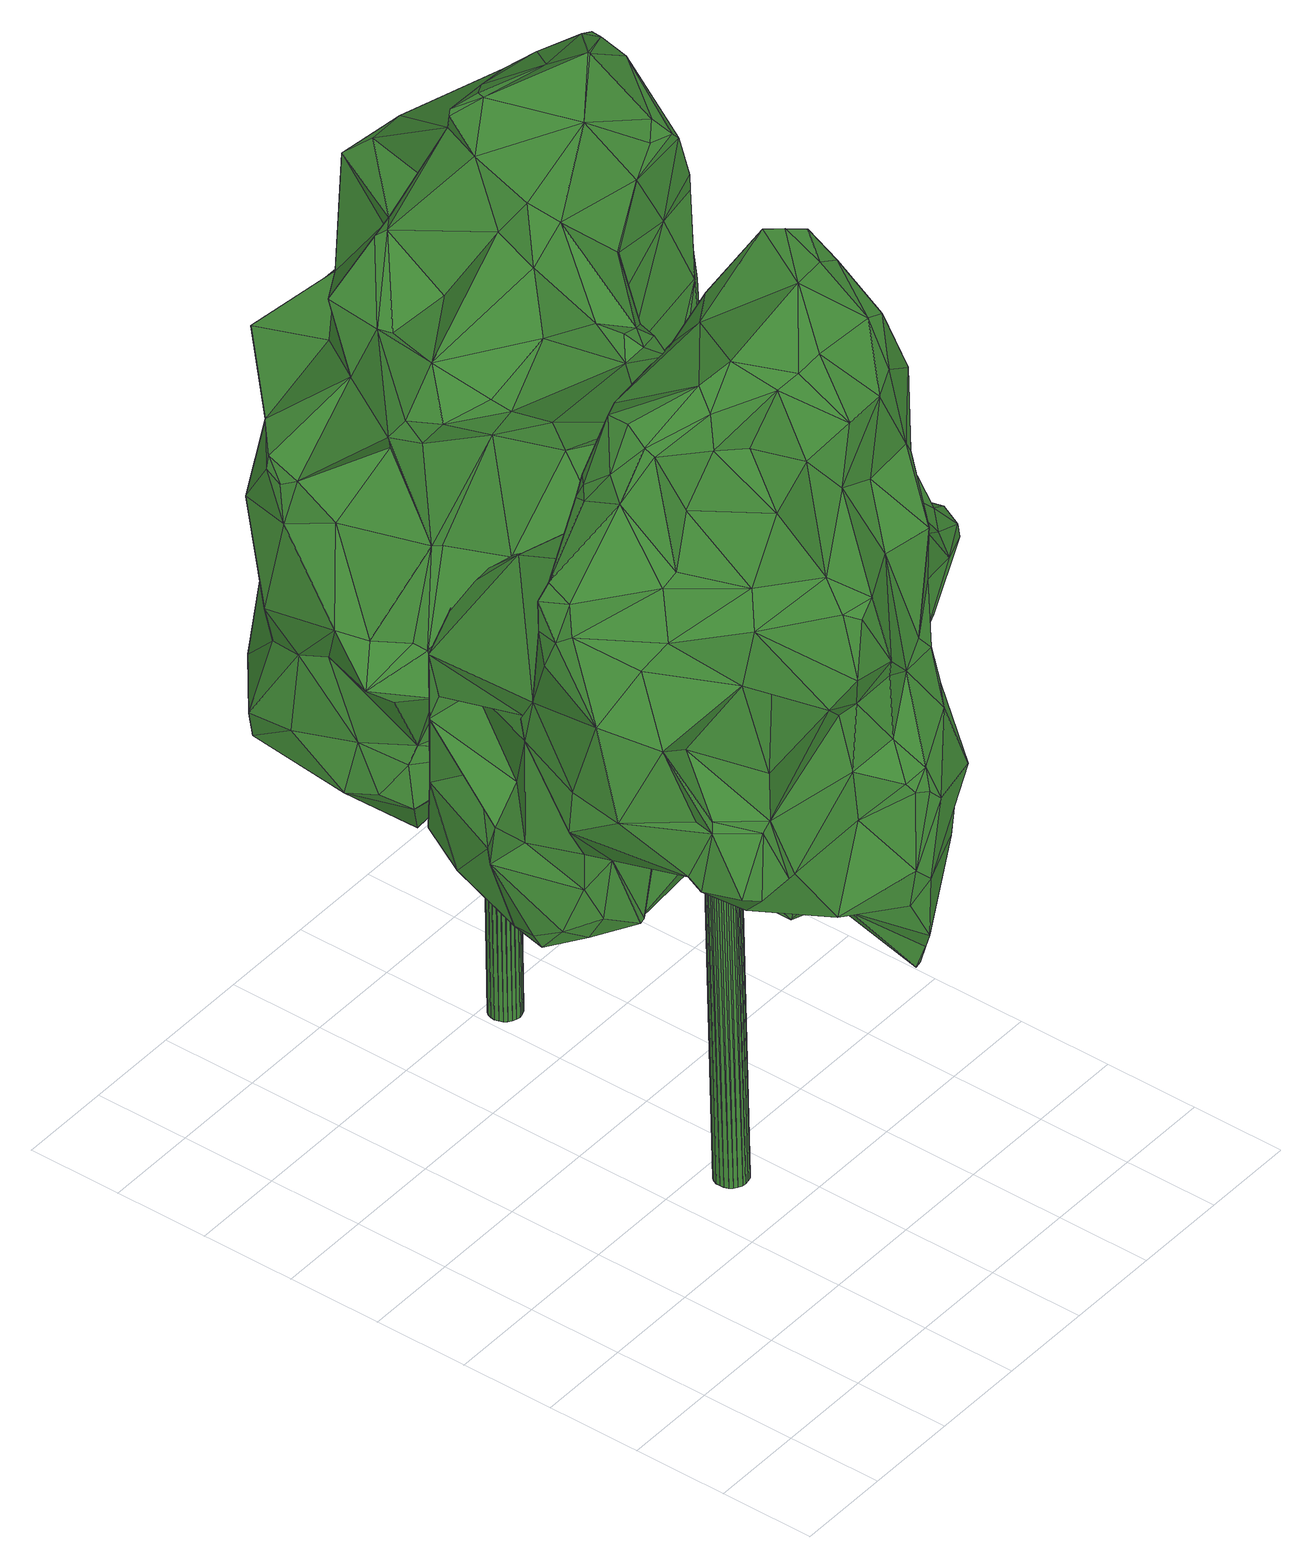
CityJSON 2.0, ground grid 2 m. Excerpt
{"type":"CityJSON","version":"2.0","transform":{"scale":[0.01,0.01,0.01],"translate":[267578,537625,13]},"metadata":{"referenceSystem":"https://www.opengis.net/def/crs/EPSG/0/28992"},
"CityObjects":{
"tree1":{"type":"SolitaryVegetationObject","attributes":{"gtid":90,"crown_width_m":9.5,"crown_median_z":25.21,"crown_r50_m":0.391,"crown_porosity":0.901,"trunk_H_m":12.17,"trunk_DBH_m":0.684,"trunk_radius_m":0.342,"trunk_base_height_m":13.04,"original_gtid":"90"},"geometry":[{"type":"Solid","lod":"3","boundaries":[[[[0,1,2]],[[3,4,5]],[[6,7,8]],[[9,10,11]],[[12,13,14]],[[15,16,17]],[[18,19,2]],[[20,21,22]],[[20,22,23]],[[21,24,25]],[[26,27,28]],[[29,30,31]],[[32,33,34]],[[35,36,37]],[[38,39,40]],[[41,42,43]],[[44,45,46]],[[7,35,47]],[[48,47,35]],[[35,37,48]],[[49,50,51]],[[52,53,54]],[[55,56,57]],[[24,58,59]],[[45,60,61]],[[59,62,63]],[[64,65,66]],[[67,36,68]],[[67,68,69]],[[70,71,72]],[[73,74,75]],[[76,77,78]],[[79,80,81]],[[82,83,84]],[[85,86,87]],[[88,89,90]],[[91,92,93]],[[92,91,94]],[[15,5,4]],[[95,96,97]],[[98,99,82]],[[100,101,63]],[[100,102,101]],[[103,104,105]],[[49,73,106]],[[32,107,33]],[[108,109,110]],[[63,111,59]],[[101,111,63]],[[25,112,113]],[[79,81,114]],[[115,116,117]],[[118,119,108]],[[120,121,98]],[[122,121,120]],[[46,45,123]],[[124,125,97]],[[1,126,127]],[[128,21,0]],[[88,46,123]],[[129,120,130]],[[131,132,133]],[[134,135,91]],[[136,127,137]],[[11,138,139]],[[21,140,24]],[[141,113,142]],[[78,77,108]],[[58,87,59]],[[14,143,29]],[[14,29,144]],[[77,76,145]],[[146,147,26]],[[148,149,150]],[[151,152,153]],[[153,152,154]],[[62,155,63]],[[156,157,71]],[[158,159,148]],[[131,160,23]],[[161,19,18]],[[162,163,164]],[[59,13,62]],[[165,166,138]],[[167,160,85]],[[87,167,85]],[[89,168,169]],[[170,171,172]],[[47,173,7]],[[174,114,81]],[[159,158,175]],[[111,101,176]],[[177,8,178]],[[2,1,18]],[[127,18,1]],[[179,180,181]],[[129,182,120]],[[74,183,184]],[[185,184,183]],[[186,187,60]],[[15,17,5]],[[188,69,189]],[[70,84,83]],[[190,64,66]],[[191,192,141]],[[126,141,192]],[[155,33,63]],[[193,75,74]],[[143,53,52]],[[14,53,143]],[[194,162,164]],[[195,196,197]],[[190,66,192]],[[73,75,106]],[[129,198,199]],[[72,98,82]],[[74,157,183]],[[193,74,184]],[[134,49,51]],[[200,94,201]],[[202,180,203]],[[193,202,203]],[[203,180,51]],[[51,180,134]],[[198,74,73]],[[0,204,1]],[[113,204,0]],[[92,94,32]],[[205,206,128]],[[69,37,67]],[[196,69,188]],[[106,50,49]],[[72,84,70]],[[207,68,116]],[[75,50,106]],[[135,134,180]],[[203,51,50]],[[193,203,50]],[[193,50,75]],[[184,185,174]],[[184,174,193]],[[193,174,202]],[[179,201,94]],[[208,47,209]],[[208,209,42]],[[210,99,121]],[[149,163,150]],[[47,208,162]],[[82,84,72]],[[142,211,212]],[[108,213,78]],[[110,213,108]],[[214,122,120]],[[214,120,182]],[[215,216,217]],[[216,215,218]],[[187,103,105]],[[26,147,219]],[[36,116,68]],[[220,221,211]],[[192,191,190]],[[222,223,44]],[[182,199,224]],[[89,43,168]],[[112,176,101]],[[112,101,225]],[[11,226,9]],[[139,226,11]],[[188,189,227]],[[228,133,132]],[[200,201,229]],[[108,77,118]],[[228,132,131]],[[228,131,23]],[[213,110,76]],[[77,145,118]],[[230,90,169]],[[97,227,95]],[[97,96,124]],[[95,227,189]],[[72,130,98]],[[153,105,104]],[[222,44,231]],[[90,230,231]],[[230,222,231]],[[145,232,118]],[[232,222,169]],[[232,145,222]],[[46,90,231]],[[46,231,44]],[[230,169,222]],[[145,110,222]],[[76,110,145]],[[88,90,46]],[[233,13,12]],[[188,227,97]],[[125,188,97]],[[12,14,234]],[[183,156,185]],[[157,130,72]],[[178,3,17]],[[5,17,3]],[[235,236,237]],[[236,238,237]],[[6,236,235]],[[22,128,206]],[[22,206,239]],[[240,138,166]],[[1,204,126]],[[122,172,241]],[[141,126,204]],[[196,242,69]],[[82,99,243]],[[244,210,245]],[[246,178,8]],[[195,69,242]],[[175,247,248]],[[249,175,248]],[[56,4,3]],[[250,58,140]],[[24,140,58]],[[131,133,54]],[[195,251,168]],[[252,147,146]],[[189,218,215]],[[119,96,253]],[[119,253,108]],[[217,216,254]],[[78,213,76]],[[210,121,241]],[[94,107,32]],[[215,217,95]],[[95,189,215]],[[177,255,238]],[[228,22,239]],[[104,256,153]],[[124,96,119]],[[124,119,118]],[[152,208,42]],[[148,151,153]],[[150,151,148]],[[175,149,159]],[[253,96,252]],[[146,31,257]],[[258,96,217]],[[96,95,217]],[[195,242,196]],[[37,69,48]],[[102,100,200]],[[235,70,83]],[[70,235,237]],[[141,212,191]],[[195,209,69]],[[183,157,156]],[[101,102,225]],[[236,177,238]],[[25,111,176]],[[219,147,259]],[[246,249,178]],[[21,25,0]],[[192,66,65]],[[126,192,65]],[[234,14,144]],[[143,52,240]],[[29,234,144]],[[45,44,223]],[[216,260,261]],[[146,257,252]],[[172,262,263]],[[126,65,137]],[[4,79,15]],[[239,39,228]],[[113,0,25]],[[47,162,173]],[[264,57,190]],[[235,265,6]],[[7,6,265]],[[178,16,177]],[[188,266,196]],[[197,196,266]],[[36,35,265]],[[41,43,89]],[[187,61,60]],[[222,110,223]],[[94,91,135]],[[258,147,252]],[[111,25,24]],[[202,181,180]],[[185,114,174]],[[185,267,114]],[[136,104,103]],[[136,103,161]],[[80,179,181]],[[62,34,155]],[[11,165,138]],[[241,121,122]],[[12,170,233]],[[12,261,170]],[[12,234,261]],[[198,129,130]],[[268,269,172]],[[202,174,181]],[[55,57,264]],[[52,54,38]],[[182,224,214]],[[54,86,131]],[[270,64,271]],[[98,130,120]],[[0,205,128]],[[272,205,0]],[[91,273,134]],[[274,275,276]],[[91,93,273]],[[45,277,123]],[[133,39,38]],[[244,189,207]],[[244,207,99]],[[189,244,218]],[[133,228,39]],[[17,16,178]],[[79,114,15]],[[113,141,204]],[[142,113,112]],[[148,159,149]],[[247,271,57]],[[142,220,211]],[[52,40,240]],[[155,34,33]],[[10,60,11]],[[142,225,220]],[[225,142,112]],[[69,68,189]],[[189,68,207]],[[92,278,263]],[[262,92,263]],[[23,22,228]],[[21,128,22]],[[134,224,49]],[[133,38,54]],[[122,214,268]],[[122,268,172]],[[100,33,107]],[[198,130,74]],[[157,74,130]],[[170,260,171]],[[241,171,260]],[[279,280,255]],[[280,238,255]],[[87,13,59]],[[167,250,20]],[[81,80,181]],[[19,272,2]],[[177,236,6]],[[2,272,0]],[[81,181,174]],[[9,272,10]],[[161,272,19]],[[135,179,94]],[[25,176,112]],[[142,212,141]],[[158,247,175]],[[256,158,153]],[[148,153,158]],[[99,115,243]],[[241,245,210]],[[69,209,47]],[[3,178,249]],[[177,6,8]],[[249,246,281]],[[180,179,135]],[[14,86,53]],[[54,53,86]],[[14,87,86]],[[151,163,152]],[[118,282,124]],[[103,187,186]],[[274,105,283]],[[56,55,4]],[[212,211,191]],[[49,224,199]],[[108,253,109]],[[264,190,191]],[[284,217,26]],[[72,71,157]],[[263,278,170]],[[263,170,172]],[[13,233,34]],[[233,278,285]],[[233,170,278]],[[200,107,94]],[[100,107,200]],[[13,34,62]],[[26,217,254]],[[205,286,206]],[[226,286,205]],[[147,258,259]],[[172,171,241]],[[109,287,110]],[[165,287,109]],[[246,173,162]],[[8,173,246]],[[7,173,8]],[[249,56,3]],[[249,248,56]],[[235,117,116]],[[73,199,198]],[[139,239,206]],[[238,280,237]],[[11,60,45]],[[219,258,284]],[[288,289,283]],[[284,258,217]],[[111,24,59]],[[262,273,92]],[[92,273,93]],[[48,69,47]],[[13,87,14]],[[257,30,109]],[[257,109,253]],[[36,67,37]],[[197,251,195]],[[124,251,197]],[[152,41,154]],[[223,287,165]],[[151,150,163]],[[246,162,194]],[[237,71,70]],[[274,276,61]],[[160,131,86]],[[85,160,86]],[[32,278,92]],[[195,43,42]],[[168,43,195]],[[18,127,136]],[[18,136,161]],[[256,104,136]],[[290,161,103]],[[240,166,30]],[[10,186,60]],[[90,89,169]],[[29,31,234]],[[45,165,11]],[[223,165,45]],[[283,105,154]],[[139,286,226]],[[30,166,109]],[[146,28,27]],[[26,28,146]],[[256,65,270]],[[256,270,158]],[[207,115,99]],[[248,247,56]],[[38,40,52]],[[161,290,272]],[[10,272,290]],[[254,31,27]],[[261,234,31]],[[126,137,127]],[[154,105,153]],[[187,105,274]],[[261,31,216]],[[254,216,31]],[[257,31,30]],[[29,143,30]],[[143,240,30]],[[58,291,87]],[[254,27,26]],[[146,27,31]],[[99,98,121]],[[218,244,245]],[[167,87,291]],[[110,287,223]],[[167,291,58]],[[284,26,219]],[[288,154,41]],[[123,41,88]],[[167,20,160]],[[140,20,250]],[[140,21,20]],[[7,265,35]],[[20,23,160]],[[250,167,58]],[[268,134,273]],[[89,88,41]],[[42,41,152]],[[61,187,274]],[[273,269,268]],[[290,186,10]],[[103,186,290]],[[40,239,139]],[[41,123,277]],[[41,277,288]],[[277,61,288]],[[277,45,61]],[[273,262,269]],[[200,229,102]],[[292,229,201]],[[225,229,292]],[[139,138,40]],[[240,40,138]],[[124,293,251]],[[195,42,209]],[[289,276,275]],[[247,158,270]],[[258,252,96]],[[253,252,257]],[[118,232,282]],[[249,281,294]],[[292,201,179]],[[49,199,73]],[[235,116,265]],[[168,293,169]],[[232,169,293]],[[246,294,281]],[[156,267,185]],[[71,237,280]],[[114,16,15]],[[267,16,114]],[[267,156,279]],[[125,266,188]],[[125,124,266]],[[197,266,124]],[[63,33,100]],[[221,292,80]],[[225,292,220]],[[220,292,221]],[[216,218,260]],[[99,210,244]],[[170,261,260]],[[206,286,139]],[[82,295,83]],[[83,295,117]],[[80,79,221]],[[80,292,179]],[[272,226,205]],[[272,9,226]],[[172,269,262]],[[156,280,279]],[[71,280,156]],[[283,154,288]],[[36,265,116]],[[293,124,282]],[[249,294,175]],[[293,282,232]],[[260,218,245]],[[260,245,241]],[[83,117,235]],[[243,295,82]],[[264,4,55]],[[65,256,137]],[[136,137,256]],[[64,270,65]],[[116,115,207]],[[40,39,239]],[[102,229,225]],[[296,162,208]],[[152,163,208]],[[296,208,163]],[[296,163,162]],[[279,255,267]],[[16,255,177]],[[267,255,16]],[[221,264,211]],[[211,264,191]],[[190,57,271]],[[190,271,64]],[[79,264,221]],[[4,264,79]],[[165,109,166]],[[168,251,293]],[[32,285,278]],[[61,289,288]],[[289,61,276]],[[283,289,275]],[[283,275,274]],[[129,199,182]],[[32,34,285]],[[233,285,34]],[[219,259,258]],[[56,247,57]],[[194,175,294]],[[194,294,246]],[[214,224,268]],[[134,268,224]],[[194,164,175]],[[270,271,247]],[[115,295,243]],[[115,117,295]],[[149,164,163]],[[175,164,149]],[[297,298,299]],[[297,299,300]],[[300,299,301]],[[300,301,302]],[[299,298,303]],[[299,303,301]],[[301,303,304]],[[301,304,302]],[[303,298,305]],[[303,305,304]],[[304,305,306]],[[304,306,302]],[[305,298,307]],[[305,307,306]],[[306,307,308]],[[306,308,302]],[[307,298,309]],[[307,309,308]],[[308,309,310]],[[308,310,302]],[[309,298,311]],[[309,311,310]],[[310,311,312]],[[310,312,302]],[[311,298,313]],[[311,313,312]],[[312,313,314]],[[312,314,302]],[[313,298,315]],[[313,315,314]],[[314,315,316]],[[314,316,302]],[[315,298,317]],[[315,317,316]],[[316,317,318]],[[316,318,302]],[[317,298,319]],[[317,319,318]],[[318,319,320]],[[318,320,302]],[[319,298,321]],[[319,321,320]],[[320,321,322]],[[320,322,302]],[[321,298,323]],[[321,323,322]],[[322,323,324]],[[322,324,302]],[[323,298,325]],[[323,325,324]],[[324,325,326]],[[324,326,302]],[[325,298,327]],[[325,327,326]],[[326,327,328]],[[326,328,302]],[[327,298,329]],[[327,329,328]],[[328,329,330]],[[328,330,302]],[[329,298,331]],[[329,331,330]],[[330,331,332]],[[330,332,302]],[[331,298,333]],[[331,333,332]],[[332,333,334]],[[332,334,302]],[[333,298,335]],[[333,335,334]],[[334,335,336]],[[334,336,302]],[[335,298,337]],[[335,337,336]],[[336,337,338]],[[336,338,302]],[[337,298,339]],[[337,339,338]],[[338,339,340]],[[338,340,302]],[[339,298,341]],[[339,341,340]],[[340,341,342]],[[340,342,302]],[[341,298,343]],[[341,343,342]],[[342,343,344]],[[342,344,302]],[[343,298,345]],[[343,345,344]],[[344,345,346]],[[344,346,302]],[[345,298,297]],[[345,297,346]],[[346,297,300]],[[346,300,302]]]]}]},
"tree2":{"type":"SolitaryVegetationObject","attributes":{"gtid":62,"crown_width_m":8.98,"crown_median_z":26.24,"crown_r50_m":0.395,"crown_porosity":0.894,"trunk_H_m":12.96,"trunk_DBH_m":0.672,"trunk_radius_m":0.336,"trunk_base_height_m":13.28,"original_gtid":"62"},"geometry":[{"type":"Solid","lod":"3","boundaries":[[[[347,348,349]],[[350,351,352]],[[353,350,352]],[[354,355,356]],[[347,357,358]],[[359,360,361]],[[362,363,364]],[[365,366,367]],[[365,368,366]],[[361,369,359]],[[370,371,372]],[[373,374,375]],[[376,377,378]],[[379,377,376]],[[380,381,382]],[[383,384,385]],[[386,387,388]],[[389,390,391]],[[348,392,393]],[[355,394,356]],[[395,396,397]],[[398,399,400]],[[401,384,402]],[[403,404,405]],[[406,372,407]],[[408,394,409]],[[410,411,412]],[[413,412,414]],[[415,416,396]],[[402,417,401]],[[418,419,420]],[[414,394,413]],[[421,422,423]],[[424,381,380]],[[395,425,426]],[[427,428,429]],[[430,431,432]],[[406,433,372]],[[434,435,436]],[[437,360,438]],[[416,439,440]],[[379,425,441]],[[442,443,444]],[[352,445,353]],[[427,445,352]],[[446,436,435]],[[447,448,449]],[[450,451,452]],[[453,454,455]],[[439,421,440]],[[456,366,457]],[[458,459,460]],[[442,444,461]],[[462,463,464]],[[373,462,464]],[[465,466,364]],[[465,364,363]],[[465,467,468]],[[392,469,401]],[[459,367,470]],[[471,472,473]],[[474,475,428]],[[474,428,427]],[[476,450,386]],[[477,463,462]],[[478,477,462]],[[421,439,479]],[[480,472,481]],[[429,482,445]],[[429,445,427]],[[409,394,483]],[[349,391,390]],[[444,484,485]],[[444,485,468]],[[357,389,486]],[[487,488,464]],[[487,464,463]],[[443,489,490]],[[443,491,489]],[[359,369,492]],[[369,493,492]],[[494,495,496]],[[497,494,496]],[[418,420,447]],[[394,355,413]],[[493,498,447]],[[465,350,353]],[[394,408,356]],[[499,500,401]],[[398,400,442]],[[440,397,396]],[[479,416,415]],[[396,416,440]],[[501,360,437]],[[423,502,503]],[[504,505,506]],[[507,508,509]],[[510,511,512]],[[456,457,407]],[[513,447,449]],[[513,449,514]],[[349,390,347]],[[515,497,496]],[[495,515,496]],[[469,348,347]],[[388,516,517]],[[512,518,510]],[[414,483,394]],[[478,462,519]],[[381,513,514]],[[381,514,382]],[[520,368,475]],[[492,453,359]],[[455,359,453]],[[447,420,448]],[[367,459,458]],[[365,367,458]],[[398,486,399]],[[438,515,437]],[[495,437,515]],[[521,522,383]],[[521,383,523]],[[385,523,383]],[[398,442,523]],[[523,442,524]],[[348,525,349]],[[383,522,384]],[[384,522,402]],[[385,384,526]],[[405,491,527]],[[349,525,527]],[[528,375,529]],[[530,498,369]],[[401,469,384]],[[462,531,519]],[[384,469,526]],[[401,417,499]],[[499,532,533]],[[417,532,499]],[[526,358,385]],[[465,468,485]],[[465,485,350]],[[534,535,536]],[[534,536,537]],[[364,538,510]],[[466,538,364]],[[533,532,519]],[[533,519,387]],[[357,390,389]],[[526,469,347]],[[357,347,390]],[[492,493,539]],[[513,492,539]],[[512,540,518]],[[484,508,485]],[[513,539,447]],[[447,539,493]],[[541,542,431]],[[543,544,415]],[[446,545,436]],[[357,398,358]],[[523,385,358]],[[533,452,451]],[[546,547,536]],[[486,389,399]],[[469,392,348]],[[357,486,398]],[[504,515,438]],[[523,537,521]],[[548,549,431]],[[436,545,434]],[[400,399,443]],[[506,497,515]],[[446,404,403]],[[429,428,482]],[[543,395,426]],[[398,523,358]],[[526,347,358]],[[408,430,550]],[[517,528,476]],[[424,551,433]],[[506,515,504]],[[471,552,553]],[[445,554,538]],[[527,391,349]],[[527,491,391]],[[401,500,392]],[[546,536,535]],[[532,417,547]],[[532,547,519]],[[417,402,547]],[[393,392,500]],[[451,393,500]],[[435,434,555]],[[435,555,556]],[[451,500,499]],[[451,499,533]],[[476,557,555]],[[556,555,557]],[[415,396,543]],[[395,543,396]],[[375,548,529]],[[529,376,528]],[[413,558,412]],[[372,559,456]],[[494,560,495]],[[437,495,560]],[[473,561,404]],[[473,404,446]],[[450,452,386]],[[378,557,376]],[[562,563,564]],[[378,419,552]],[[405,509,565]],[[510,566,511]],[[435,471,446]],[[367,410,470]],[[378,552,556]],[[502,422,424]],[[404,509,405]],[[405,567,489]],[[472,568,473]],[[387,386,452]],[[519,516,387]],[[351,427,352]],[[416,479,439]],[[409,430,408]],[[464,569,373]],[[373,531,462]],[[405,527,403]],[[442,400,443]],[[570,534,537]],[[404,561,509]],[[568,509,561]],[[484,565,508]],[[555,450,476]],[[425,379,426]],[[410,367,571]],[[461,444,467]],[[461,467,465]],[[409,431,430]],[[370,422,572]],[[573,564,563]],[[369,361,574]],[[366,520,457]],[[477,546,535]],[[558,460,459]],[[520,504,575]],[[438,575,504]],[[520,475,504]],[[363,362,570]],[[363,570,524]],[[576,577,454]],[[397,421,423]],[[422,578,572]],[[368,365,475]],[[366,571,367]],[[506,505,427]],[[511,477,535]],[[415,542,479]],[[514,449,579]],[[528,557,476]],[[435,552,471]],[[355,354,460]],[[378,556,557]],[[556,552,435]],[[421,578,422]],[[466,353,538]],[[537,402,522]],[[522,521,537]],[[537,547,402]],[[473,568,561]],[[372,371,559]],[[530,580,498]],[[351,485,507]],[[511,581,512]],[[446,582,545]],[[403,582,446]],[[575,457,520]],[[583,433,577]],[[365,428,475]],[[428,584,482]],[[454,577,406]],[[475,505,504]],[[406,577,433]],[[447,498,418]],[[418,498,580]],[[369,498,493]],[[470,410,412]],[[353,466,465]],[[362,364,510]],[[517,476,388]],[[566,554,585]],[[430,374,488]],[[524,570,523]],[[537,523,570]],[[458,586,584]],[[458,584,365]],[[541,431,409]],[[554,445,585]],[[482,585,445]],[[474,505,475]],[[427,505,474]],[[445,538,353]],[[355,460,558]],[[479,542,421]],[[413,355,558]],[[558,459,412]],[[412,459,470]],[[497,507,494]],[[351,507,497]],[[559,410,571]],[[559,571,366]],[[587,471,588]],[[478,519,547]],[[529,544,543]],[[376,557,528]],[[471,473,446]],[[555,434,589]],[[424,583,381]],[[433,583,424]],[[530,574,590]],[[472,587,591]],[[592,593,361]],[[592,361,587]],[[361,591,587]],[[369,574,530]],[[543,379,529]],[[426,379,543]],[[391,443,389]],[[594,529,548]],[[391,491,443]],[[399,389,443]],[[567,405,565]],[[567,565,484]],[[418,580,419]],[[494,507,560]],[[508,507,485]],[[527,525,595]],[[517,375,528]],[[423,422,502]],[[573,483,411]],[[424,422,370]],[[387,452,533]],[[595,451,589]],[[362,540,570]],[[492,576,453]],[[454,453,576]],[[372,456,407]],[[592,587,588]],[[518,362,510]],[[587,472,471]],[[592,588,593]],[[366,368,520]],[[360,591,361]],[[501,591,360]],[[491,405,489]],[[433,551,370]],[[433,370,372]],[[362,518,540]],[[566,477,511]],[[510,554,566]],[[566,463,477]],[[421,397,440]],[[421,542,541]],[[573,559,371]],[[573,411,559]],[[548,431,542]],[[548,542,415]],[[423,579,596]],[[508,565,509]],[[567,490,489]],[[567,443,490]],[[503,579,423]],[[503,514,579]],[[535,581,511]],[[478,546,477]],[[547,546,478]],[[581,535,540]],[[512,581,540]],[[529,379,376]],[[419,441,420]],[[594,544,529]],[[380,503,424]],[[502,424,503]],[[514,503,382]],[[596,579,449]],[[380,382,503]],[[455,597,359]],[[360,359,597]],[[576,492,598]],[[449,448,596]],[[395,596,425]],[[448,425,596]],[[562,541,409]],[[476,386,388]],[[575,438,597]],[[575,597,455]],[[360,597,438]],[[537,536,547]],[[415,544,548]],[[594,548,544]],[[442,461,524]],[[510,538,554]],[[599,586,482]],[[373,569,374]],[[552,419,580]],[[408,354,356]],[[456,559,366]],[[519,531,516]],[[373,516,531]],[[480,568,472]],[[501,437,480]],[[437,560,480]],[[568,480,560]],[[596,395,397]],[[397,423,596]],[[388,387,516]],[[448,441,425]],[[420,441,448]],[[566,585,463]],[[487,463,585]],[[381,598,513]],[[492,513,598]],[[444,567,484]],[[443,567,444]],[[431,549,432]],[[568,600,509]],[[560,600,568]],[[560,507,600]],[[507,509,600]],[[497,506,601]],[[497,601,351]],[[351,601,427]],[[506,427,601]],[[411,483,412]],[[424,370,551]],[[593,590,574]],[[535,534,540]],[[363,524,461]],[[363,461,465]],[[406,602,454]],[[455,454,602]],[[575,455,602]],[[412,483,414]],[[430,432,549]],[[374,430,549]],[[375,374,549]],[[375,549,548]],[[487,585,482]],[[458,460,586]],[[354,586,460]],[[482,603,487]],[[550,603,604]],[[586,604,482]],[[603,482,604]],[[354,604,586]],[[550,604,354]],[[576,598,577]],[[583,577,598]],[[381,583,598]],[[602,457,575]],[[411,410,559]],[[370,572,564]],[[371,370,564]],[[371,564,573]],[[403,527,582]],[[407,457,406]],[[602,406,457]],[[487,603,550]],[[408,550,354]],[[580,553,552]],[[419,379,441]],[[361,593,574]],[[595,605,451]],[[595,525,605]],[[580,530,553]],[[450,555,589]],[[564,572,562]],[[562,483,563]],[[409,483,562]],[[541,562,572]],[[563,483,573]],[[595,582,527]],[[595,545,582]],[[517,516,373]],[[517,373,375]],[[541,578,421]],[[572,578,541]],[[488,569,464]],[[374,569,488]],[[471,553,590]],[[434,545,589]],[[595,589,545]],[[444,468,467]],[[540,534,570]],[[351,350,485]],[[450,589,451]],[[488,487,550]],[[488,550,430]],[[591,481,472]],[[501,480,481]],[[501,481,591]],[[419,378,377]],[[419,377,379]],[[428,365,584]],[[599,482,584]],[[599,584,586]],[[588,590,593]],[[471,590,588]],[[553,530,590]],[[393,605,348]],[[348,605,525]],[[393,451,605]],[[606,607,608]],[[606,608,609]],[[609,608,610]],[[609,610,611]],[[608,607,612]],[[608,612,610]],[[610,612,613]],[[610,613,611]],[[612,607,614]],[[612,614,613]],[[613,614,615]],[[613,615,611]],[[614,607,616]],[[614,616,615]],[[615,616,617]],[[615,617,611]],[[616,607,618]],[[616,618,617]],[[617,618,619]],[[617,619,611]],[[618,607,620]],[[618,620,619]],[[619,620,621]],[[619,621,611]],[[620,607,622]],[[620,622,621]],[[621,622,623]],[[621,623,611]],[[622,607,624]],[[622,624,623]],[[623,624,625]],[[623,625,611]],[[624,607,626]],[[624,626,625]],[[625,626,627]],[[625,627,611]],[[626,607,628]],[[626,628,627]],[[627,628,629]],[[627,629,611]],[[628,607,630]],[[628,630,629]],[[629,630,631]],[[629,631,611]],[[630,607,632]],[[630,632,631]],[[631,632,633]],[[631,633,611]],[[632,607,634]],[[632,634,633]],[[633,634,635]],[[633,635,611]],[[634,607,636]],[[634,636,635]],[[635,636,637]],[[635,637,611]],[[636,607,638]],[[636,638,637]],[[637,638,639]],[[637,639,611]],[[638,607,640]],[[638,640,639]],[[639,640,641]],[[639,641,611]],[[640,607,642]],[[640,642,641]],[[641,642,643]],[[641,643,611]],[[642,607,644]],[[642,644,643]],[[643,644,645]],[[643,645,611]],[[644,607,646]],[[644,646,645]],[[645,646,647]],[[645,647,611]],[[646,607,648]],[[646,648,647]],[[647,648,649]],[[647,649,611]],[[648,607,650]],[[648,650,649]],[[649,650,651]],[[649,651,611]],[[650,607,652]],[[650,652,651]],[[651,652,653]],[[651,653,611]],[[652,607,654]],[[652,654,653]],[[653,654,655]],[[653,655,611]],[[654,607,606]],[[654,606,655]],[[655,606,609]],[[655,609,611]]]]}]}
},
"vertices":[
[817,358,863],[683,160,905],[669,195,803],[381,141,1478],[489,148,1450],[411,154,1596],[255,494,1600],[63,554,1578],[185,427,1550],[528,397,691],[503,390,705],[480,603,731],[745,889,1199],[902,825,1162],[723,903,1050],[447,159,1624],[425,248,1640],[392,184,1605],[522,94,780],[530,113,728],[815,590,845],[902,471,881],[853,614,767],[971,762,866],[948,525,1042],[900,418,1041],[385,662,1317],[582,695,1254],[492,545,1207],[673,886,1062],[535,781,1014],[545,765,1138],[923,625,1455],[989,578,1299],[901,760,1310],[52,583,1559],[105,666,1580],[75,641,1543],[745,876,790],[822,814,768],[745,715,867],[154,532,1002],[37,541,1141],[128,577,1011],[161,661,735],[250,547,788],[139,574,808],[46,485,1411],[50,607,1493],[845,626,1978],[835,542,1975],[840,559,1913],[718,876,825],[722,867,921],[813,855,856],[501,161,1402],[439,189,1362],[509,159,1248],[969,588,1053],[1008,618,1088],[481,572,806],[374,595,916],[1006,635,1204],[1015,577,1259],[495,96,1161],[470,75,1003],[528,89,1147],[214,624,1393],[306,761,1500],[124,693,1314],[342,603,1820],[451,536,1863],[458,569,1909],[798,633,2027],[705,530,2011],[782,541,2005],[239,986,750],[233,1019,781],[269,1022,786],[621,264,1560],[729,246,1560],[684,348,1653],[358,700,1839],[303,653,1758],[350,649,1848],[797,772,943],[786,800,937],[855,790,1112],[142,542,866],[129,578,925],[110,612,821],[911,492,1684],[903,664,1530],[853,564,1680],[886,453,1588],[324,990,1333],[354,977,1143],[282,1000,1253],[413,729,1817],[383,745,1737],[996,420,1348],[1005,390,1284],[995,387,1323],[438,261,868],[380,207,892],[438,357,944],[831,606,2018],[916,558,1387],[291,1050,835],[391,873,882],[297,908,807],[983,422,1152],[792,384,1204],[728,308,1053],[590,339,1698],[303,732,1664],[136,665,1605],[291,703,1678],[217,1003,906],[292,976,957],[639,770,1792],[448,737,1752],[653,807,1714],[217,515,820],[157,957,1120],[187,982,1234],[502,65,969],[508,74,826],[843,464,718],[683,727,1903],[620,692,1891],[939,817,828],[948,813,766],[849,838,763],[888,574,1778],[923,463,1693],[403,175,898],[471,90,912],[521,727,815],[613,616,762],[928,551,1010],[716,146,1061],[708,264,1228],[694,863,953],[694,904,1078],[165,899,785],[420,681,1087],[313,643,1213],[167,197,1067],[199,218,1197],[128,212,1087],[127,305,1061],[128,336,1080],[227,279,965],[248,361,1078],[1009,605,1263],[542,451,1904],[516,540,1944],[261,194,1072],[232,184,1085],[968,765,869],[518,113,724],[103,376,1372],[150,298,1187],[163,308,1202],[336,635,846],[479,737,928],[782,723,969],[108,698,989],[70,749,937],[743,864,1368],[634,812,1396],[775,868,1595],[131,447,1508],[708,344,1835],[228,224,1204],[942,401,1136],[341,355,1615],[290,310,1568],[825,364,1620],[889,419,1747],[803,357,1655],[705,736,1880],[579,432,1929],[637,429,1939],[610,338,1840],[501,372,784],[456,385,914],[177,974,1251],[324,882,1437],[538,106,1188],[645,147,1238],[554,83,1117],[771,420,1941],[207,403,1296],[116,705,1222],[144,730,1252],[216,896,1178],[771,664,2028],[772,666,2025],[935,396,1396],[827,404,1509],[771,371,1844],[817,424,1920],[717,173,997],[720,433,800],[822,550,741],[328,773,1543],[47,435,1209],[58,549,1218],[445,699,1604],[690,211,1321],[677,179,1259],[266,989,774],[729,732,1845],[366,923,1391],[535,852,1315],[364,860,1330],[412,877,1399],[171,701,1250],[787,295,1375],[664,220,1355],[138,746,749],[196,689,744],[769,651,1886],[874,313,1361],[603,452,754],[292,993,1317],[950,809,764],[889,350,1393],[105,675,783],[109,659,761],[124,797,916],[914,839,1304],[687,909,1137],[285,615,1718],[290,490,1619],[349,585,1803],[388,543,1673],[828,639,726],[605,716,940],[602,822,1586],[129,724,1256],[322,732,1706],[358,780,1527],[565,752,1536],[275,326,1441],[423,185,1212],[424,218,1329],[343,178,1414],[924,552,1011],[219,804,1009],[308,831,1070],[353,931,928],[527,788,1289],[490,413,1665],[351,164,925],[481,779,1056],[281,899,1277],[193,695,1208],[579,841,1380],[576,850,1305],[851,689,1565],[862,778,1397],[577,181,1353],[119,603,1596],[167,942,1174],[535,379,1777],[739,690,1750],[762,661,1692],[427,176,1100],[485,111,1180],[628,280,765],[849,595,1696],[458,387,917],[577,468,1017],[483,634,943],[235,521,818],[882,792,1386],[501,484,1776],[441,521,1791],[361,324,1390],[226,896,981],[449,384,1112],[340,835,1370],[902,792,1339],[680,503,814],[226,759,890],[290,525,1055],[405,576,1112],[493,297,839],[824,645,1119],[752,265,1522],[147,797,950],[318,297,1221],[302,713,1704],[150,336,1196],[559,544,4],[525,545,4],[558,553,4],[544,564,1221],[543,573,1221],[510,565,1221],[555,562,4],[540,582,1221],[549,569,4],[535,589,1221],[543,574,4],[528,594,1221],[534,578,4],[520,598,1220],[526,579,3],[511,599,1220],[517,578,3],[502,598,1220],[508,575,3],[493,595,1220],[501,570,3],[486,590,1220],[496,563,3],[481,583,1220],[492,554,3],[477,574,1220],[491,546,4],[476,566,1220],[492,537,4],[477,557,1221],[495,528,4],[480,548,1221],[500,521,4],[486,541,1221],[507,516,4],[493,536,1221],[516,512,4],[501,532,1221],[524,511,4],[510,531,1221],[533,512,5],[518,532,1222],[542,515,5],[527,535,1222],[549,520,5],[534,540,1222],[554,527,5],[539,547,1222],[558,536,4],[543,556,1221],
[864,1154,2181],[958,1274,1963],[827,1291,2052],[240,1076,1711],[226,1106,1666],[247,1042,1670],[259,1004,1727],[375,784,1148],[351,695,1048],[409,689,1086],[725,1128,2212],[754,1054,2259],[312,1497,897],[318,1468,1127],[444,1532,1080],[505,843,1887],[518,996,1932],[483,947,1813],[185,968,1144],[249,1056,946],[291,1015,1087],[134,1021,1141],[486,1557,919],[418,1065,755],[429,988,849],[230,1049,810],[863,807,1416],[822,832,1263],[938,866,1285],[997,1106,1114],[877,1188,1022],[871,1313,1099],[963,1172,902],[642,1265,626],[608,1295,649],[658,1278,632],[825,963,2102],[883,1066,2160],[755,1050,2258],[957,1036,1570],[962,964,1632],[949,1002,1522],[643,1214,2175],[804,1212,2149],[812,1294,2062],[979,1205,1956],[991,1250,1925],[399,678,1014],[950,1129,725],[896,971,659],[881,1029,667],[594,1172,2197],[566,1227,2161],[558,1223,2151],[971,1053,1971],[873,937,2038],[702,1480,1817],[581,1477,1667],[583,1491,1911],[201,1188,798],[201,1107,834],[444,689,1090],[621,726,935],[342,783,960],[353,804,830],[315,741,944],[306,704,977],[361,684,920],[920,838,791],[869,842,736],[941,965,1892],[819,1504,857],[843,1352,980],[862,1422,811],[715,1020,827],[658,1071,815],[736,1214,753],[510,1165,670],[1008,1192,815],[1022,1164,830],[259,1031,1425],[209,1001,1224],[277,1020,1420],[641,747,1181],[688,756,942],[676,907,1124],[344,1129,652],[926,1411,1575],[862,1426,1420],[890,1478,1622],[218,1429,1368],[168,1347,1176],[865,843,736],[892,970,657],[800,1304,832],[534,1145,2110],[576,1241,2103],[434,1270,1938],[352,964,1661],[787,1514,1568],[755,1539,799],[858,1390,775],[804,1346,698],[916,1207,1596],[982,1227,1782],[960,1027,1674],[266,1457,805],[222,1416,804],[184,1396,893],[230,1062,910],[226,1175,908],[227,960,1152],[306,768,1017],[306,760,1022],[528,1086,1965],[773,879,1552],[584,789,1603],[704,860,1442],[306,1068,1809],[349,964,1748],[462,1160,1820],[361,1200,1778],[878,1142,2183],[323,777,991],[663,1511,1348],[510,1583,1380],[564,1564,1508],[202,1030,1232],[93,1054,1177],[912,1111,1411],[626,802,1719],[658,884,1692],[866,842,740],[426,1521,1413],[416,1522,1354],[357,924,1390],[376,714,899],[423,1290,1921],[351,1229,1779],[600,1189,2196],[499,794,1373],[649,773,1244],[622,1449,1942],[594,1287,1931],[689,1439,1957],[388,1467,764],[608,1542,830],[186,1351,1524],[182,1353,1494],[181,1320,1475],[191,1289,1491],[661,1528,959],[992,1043,1869],[1003,1163,1892],[377,1478,1324],[628,1221,681],[652,1246,637],[128,1153,1249],[153,1092,1238],[216,1220,1412],[327,1271,1659],[348,1340,1795],[513,1452,1697],[484,757,1850],[602,751,1793],[527,749,1864],[617,1444,755],[704,1299,650],[182,1313,1384],[889,896,1515],[927,964,1437],[512,783,1888],[913,932,1680],[203,1226,1100],[795,943,2075],[851,935,2063],[659,989,2189],[552,1038,2043],[881,1310,1813],[866,1111,2194],[732,1446,1935],[986,1064,1217],[984,1015,1095],[659,1567,1072],[805,878,1543],[960,978,1837],[981,1007,1816],[673,923,1906],[601,815,1838],[676,923,1902],[742,933,2027],[378,939,1713],[617,1478,775],[554,788,1873],[623,800,902],[809,912,899],[972,963,854],[950,932,865],[890,1477,1728],[633,896,1814],[848,952,1850],[901,815,1061],[842,834,1124],[446,810,1249],[419,1100,702],[816,1408,1191],[676,1448,1143],[460,908,1649],[937,1293,1515],[896,1325,1252],[867,1240,1295],[301,727,984],[413,963,873],[248,1407,1542],[534,1566,1547],[486,822,922],[402,799,854],[455,946,845],[499,1328,1879],[567,781,1645],[465,1290,1937],[438,1588,1548],[809,814,1368],[579,982,2008],[451,956,973],[459,948,848],[356,802,826],[626,1590,1112],[183,1279,1090],[410,1285,761],[305,1219,725],[610,947,913],[750,1290,683],[687,1502,1010],[583,768,1845],[833,1467,1777],[417,1256,722],[231,986,1210],[490,901,1566],[376,816,1170],[510,1551,1269],[585,1551,1174],[910,1327,1657],[610,1556,1154],[423,1525,1327],[534,1526,1214],[602,1575,1143],[883,926,1001],[889,1426,1778],[772,1265,725],[219,1367,1056],[445,1333,735],[352,1010,1271],[480,1441,1561],[337,1188,1528],[201,1312,883],[450,813,1334],[441,811,1252],[970,1276,1892],[659,1145,29],[625,1145,28],[657,1154,29],[637,1149,1324],[636,1157,1324],[603,1149,1324],[654,1162,28],[632,1165,1324],[649,1169,28],[627,1172,1324],[642,1174,28],[620,1178,1324],[634,1177,28],[612,1181,1324],[625,1179,28],[603,1182,1324],[616,1177,28],[594,1181,1324],[608,1174,28],[586,1178,1324],[601,1169,27],[579,1173,1323],[596,1162,27],[574,1166,1323],[593,1154,27],[571,1158,1323],[591,1145,27],[569,1149,1323],[593,1136,27],[571,1140,1323],[596,1128,27],[574,1132,1323],[601,1121,28],[579,1125,1324],[608,1116,28],[586,1120,1324],[616,1113,28],[594,1116,1324],[625,1111,28],[603,1115,1324],[634,1113,28],[612,1116,1324],[642,1116,28],[620,1120,1324],[649,1121,28],[627,1125,1324],[654,1128,29],[632,1132,1324],[657,1136,29],[635,1140,1324]
]}
